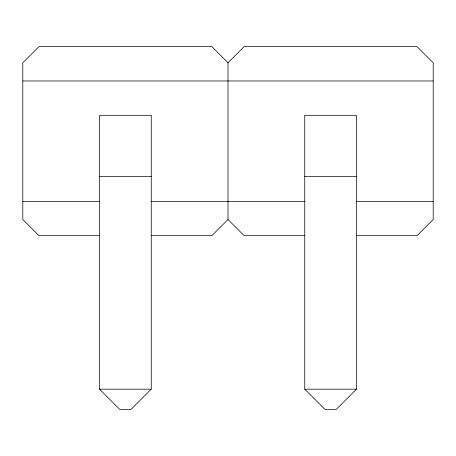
<?xml version="1.0" encoding="UTF-8"?>
<svg xmlns="http://www.w3.org/2000/svg" width="456" height="456" viewBox="0 0 456 456"><rect width="100%" height="100%" fill="white"/><g stroke="black" fill="none" stroke-linecap="round" stroke-linejoin="round"><path stroke-width="0.68" d="M151.369 235.672L211.84 235.672L228 219.518L228 62.791L244.159 46.632L417.04 46.632L433.2 62.791L433.2 219.518L417.04 235.672L356.569 235.672M151.25 389.173L131.054 409.368L119.746 409.368L99.55 389.173L99.55 115.3L151.25 115.3L151.25 389.173L99.55 389.173M356.45 389.173L336.254 409.368L324.946 409.368L304.75 389.173L304.75 115.3L356.45 115.3L356.45 389.173L304.75 389.173M22.8 80.969L433.2 80.969M99.55 176.472L151.25 176.472M304.75 176.472L356.45 176.472M22.8 201.341L99.75 201.341M151.05 201.341L304.95 201.341M356.25 201.341L433.2 201.341M99.431 235.672L38.959 235.672L22.8 219.518L22.8 62.791L38.959 46.632L211.84 46.632L228 62.791M304.631 235.672L244.159 235.672L228 219.518"/></g></svg>
